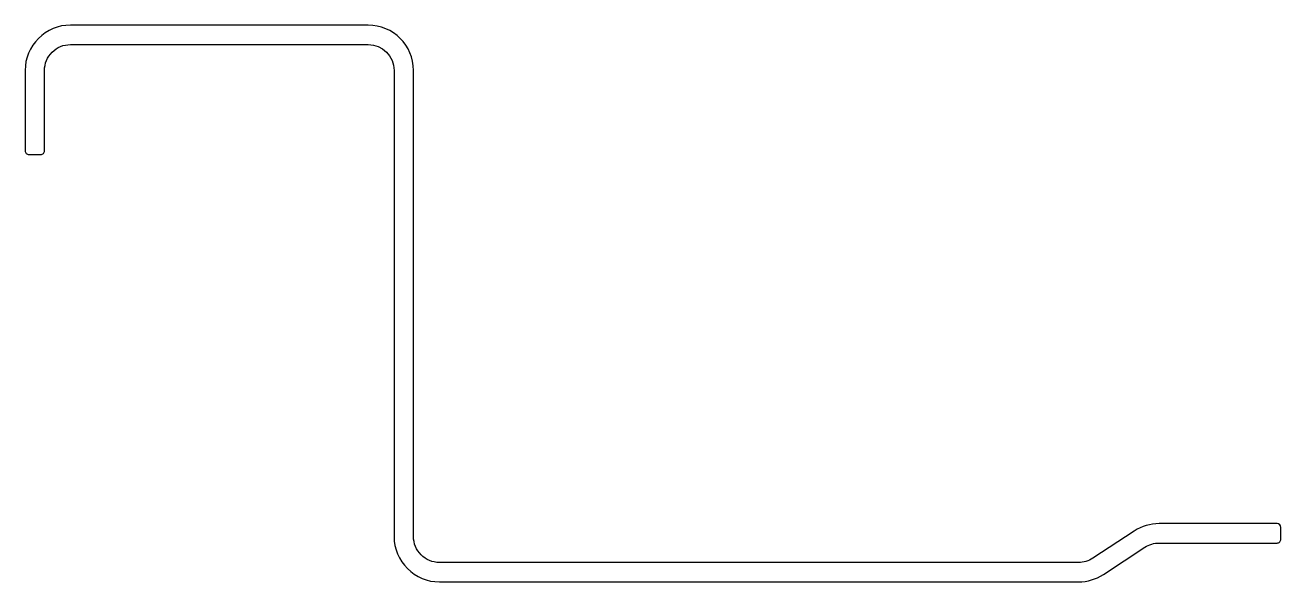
# Model space of a CAD drawing. Extents: x 244.7 to 341.7, y 177.2 to 220.2.
import ezdxf

# ---------------------------------------------------------------- set-up
doc = ezdxf.new("R2010")
doc.units = 0
doc.header["$LTSCALE"] = 15
doc.layers.add('KALIN_CIZGI', color=7, linetype='CONTINUOUS')

msp = doc.modelspace()

# ---------------------------------------------------------------- linework, layer by layer
at = {"layer": 'KALIN_CIZGI', "ltscale": 0.2}
msp.add_lwpolyline([(273.246, 216.732), (273.246, 180.732, 0.414358), (276.746, 177.232), (326.118, 177.232, 0.145897), (328.034, 177.803), (331.247, 179.906, -0.145619), (332.342, 180.232), (341.446, 180.232, 0.422142), (341.746, 180.532), (341.746, 181.432, 0.407407), (341.446, 181.732), (332.342, 181.732, 0.1459), (330.425, 181.161), (327.213, 179.059, -0.145843), (326.118, 178.732), (276.746, 178.732, -0.414577), (274.746, 180.732), (274.746, 216.732, 0.414208), (271.246, 220.232), (248.246, 220.232, 0.414292), (244.746, 216.732), (244.746, 210.532, 0.414593), (245.046, 210.232), (245.946, 210.232, 0.416195), (246.246, 210.532), (246.246, 216.732, -0.414261), (248.246, 218.732), (271.246, 218.732, -0.413916)], format="xyb", close=True, dxfattribs=at)

doc.saveas('drawing.dxf')
